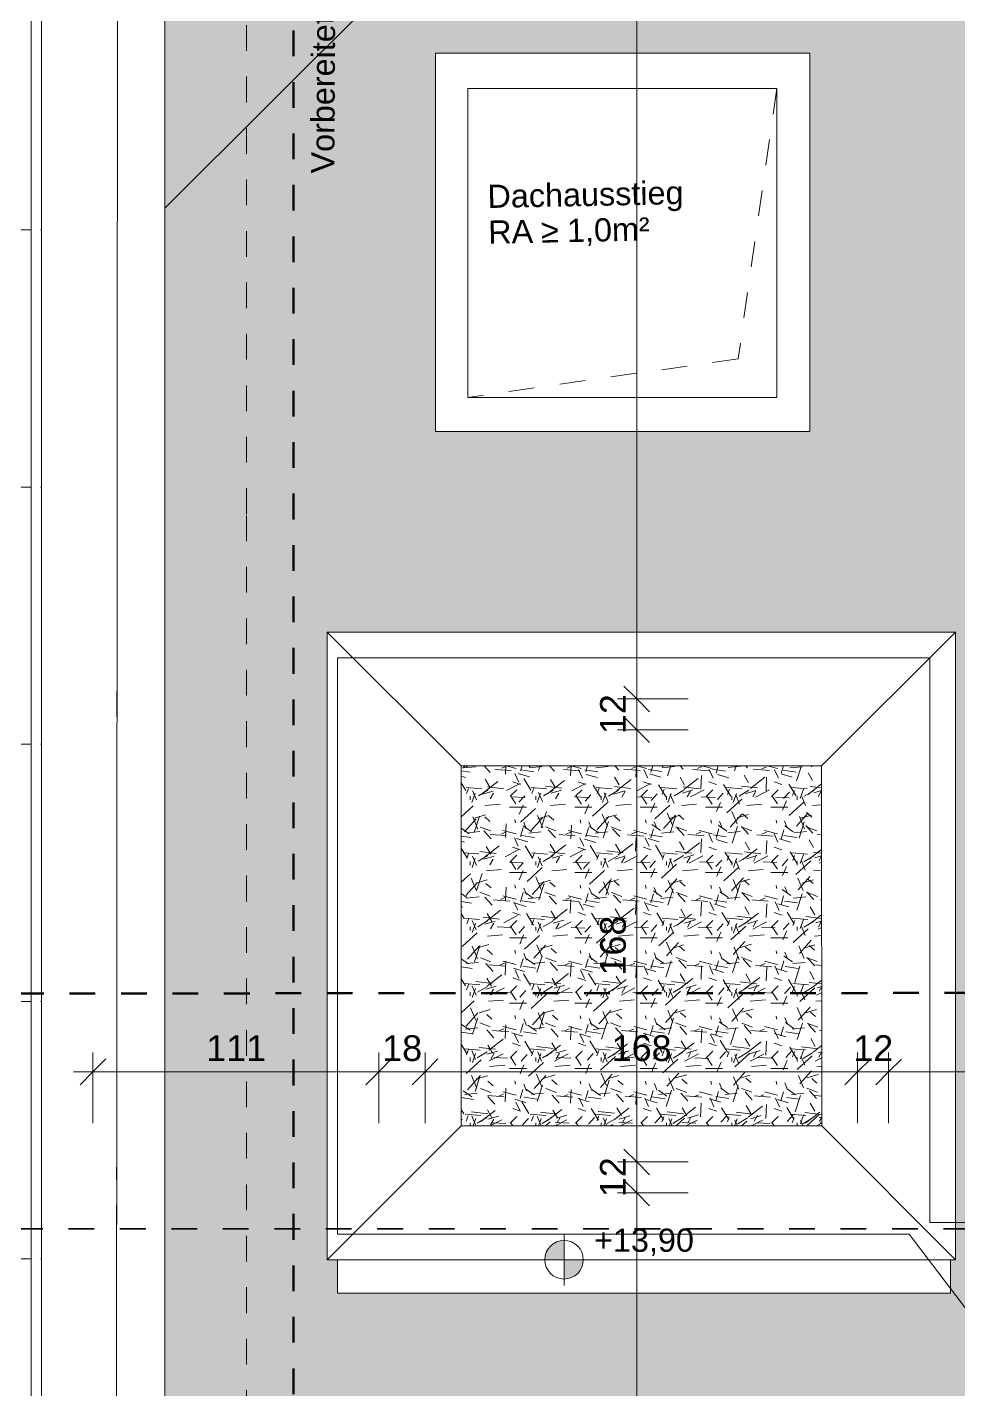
# Model space of a CAD drawing. Header units: metres. Extents: x -67.4 to -27.2, y 43.9 to 89.6.
# Drawn here: x -52 to -48.38, y 54.49 to 59.79 of the extents above; entities that cross this region are included whole.
import ezdxf

# ---------------------------------------------------------------- set-up
doc = ezdxf.new("R2010")
doc.units = ezdxf.units.M
for name, pattern in [('Achse', [0.009000000000000001, 0.005, -0.002, 0, -0.002]), ('Strich Punkt Mittel', [0.015875, 0.00635, -0.0047625, 0, -0.0047625]), ('Verdeckt', [0.003, 0.002, -0.001])]:
    doc.linetypes.add(name, pattern=pattern)
for name, color, linetype, lineweight in [('A-ROOF-PATT', 132, 'Continuous', 13), ('A_2D', 7, 'Continuous', 13), ('A_Bemassung-50_', 4, 'Continuous', 9), ('A_Bemassung_', 4, 'Continuous', 9), ('A_Dach', 7, 'Continuous', 13), ('A_Decken', 8, 'Continuous', 13), ('A_Durchbruch_', 7, 'Continuous', 5), ('A_Durchbruch_Projektion', 8, 'Verdeckt', 5), ('A_Raeume', 7, 'Continuous', 13), ('A_Raeume_', 7, 'Continuous', 5), ('A_Raster_', 1, 'Continuous', 9), ('A_Waende', 7, 'Continuous', 13), ('G-ANNO-DIMS_', 111, 'Continuous', 9), ('G-ANNO-SYMB_', 111, 'Continuous', 9), ('Text', 250, 'Continuous', 9)]:
    doc.layers.add(name, color=color, linetype=linetype, lineweight=lineweight)
doc.styles.add('Arial_1', font='arial.ttf', dxfattribs={"height": 0.09})
doc.styles.add('Arial_2', font='arial.ttf', dxfattribs={"height": 0.1})
doc.dimstyles.new('WGA-Bemaßung_1', dxfattribs={"dimscale": 0.3048, "dimtxt": 0.102025939995697, "dimasz": 0.3280839895013123, "dimexe": 0.2460629921259842, "dimexo": 0.0625, "dimgap": 0.0410104986876641, "dimtad": 1, "dimdec": 1, "dimlfac": 100, "dimrnd": 0.5, "dimdsep": 46, "dimtxsty": 'Arial_2', "dimblk1": 'OBLIQUE', "dimblk2": 'OBLIQUE', "dimsah": 1, "dimcen": 0.09, "dimdle": 0.2460629921259842, "dimazin": 2, "dimtfac": 1, "dimtdec": 4, "dimtix": 1, "dimtmove": 0, "dimatfit": 3, "dimfxl": 0.6561679790026247, "dimfxlon": 1, "dimtvp": 1, "dimtolj": 1, "dimtzin": 0, "dimarcsym": 2})

# ---------------------------------------------------------------- blocks, each defined once
blk = doc.blocks.new('Basiswand _ Attika_BLE_0340_0100 - ___-7441165-263_PP_DDS_BT2')
at = {"layer": 'A_Waende'}
for p, q in [((-29.5894499461117, 64.11304729895618), (-23.22635711512095, 79.36807444451267)), ((-28.89433487066219, 64.42876909919464), (-22.74643345296174, 79.16789133208881))]:
    blk.add_line(p, q, dxfattribs=at)
blk = doc.blocks.new('Basiswand _ Attika_BLE_0340_0100 - ___-7443654-263_PP_DDS_BT2')
at = {"layer": 'A_Waende'}
for p, q in [((-25.74919187663136, 70.330153230747), (-25.06908510204824, 70.60989378048221)), ((-23.77608493967533, 70.07056468029992), (-25.06908510204824, 70.60989378048221)), ((-23.49624683089869, 69.39041721242727), (-25.74919187663136, 70.330153230747)), ((-23.77608493967533, 70.07056468029992), (-23.49624683089869, 69.39041721242727))]:
    blk.add_line(p, q, dxfattribs=at)
blk = doc.blocks.new('Basiswand _ Attika_BLE_0340_0100 - ___-7443747-263_PP_DDS_BT2')
at = {"layer": 'A_Waende'}
for p, q in [((-22.55740556687426, 71.6425054233407), (-23.49624683089869, 69.39041721242727)), ((-23.23741480224374, 71.36272418858638), (-22.55740556687426, 71.6425054233407)), ((-23.23741480224374, 71.36272418858638), (-23.77608493967534, 70.07056468029992)), ((-23.49624683089869, 69.39041721242727), (-23.77608493967534, 70.07056468029992))]:
    blk.add_line(p, q, dxfattribs=at)
blk = doc.blocks.new('Basiswand _ Attika_BLE_0340_0100 - ___-7443803-263_PP_DDS_BT2')
at = {"layer": 'A_Waende'}
for p, q in [((-24.53015234296086, 71.90194374547129), (-24.80989289269605, 72.58205052005438)), ((-24.80989289269605, 72.58205052005438), (-22.55740556687426, 71.6425054233407)), ((-24.53015234296086, 71.90194374547129), (-23.23741480224373, 71.36272418858638)), ((-22.55740556687426, 71.6425054233407), (-23.23741480224373, 71.36272418858638))]:
    blk.add_line(p, q, dxfattribs=at)
blk = doc.blocks.new('Basiswand _ Attika_BLE_0340_0100 - ___-7443969-263_PP_DDS_BT2')
at = {"layer": 'A_Waende'}
for p, q in [((-25.74919187663136, 70.330153230747), (-24.80989289269606, 72.5820505200544)), ((-24.80989289269606, 72.5820505200544), (-24.53015234296085, 71.90194374547127)), ((-25.06908510204824, 70.60989378048221), (-24.53015234296085, 71.90194374547127)), ((-25.06908510204824, 70.60989378048221), (-25.74919187663136, 70.330153230747))]:
    blk.add_line(p, q, dxfattribs=at)
blk = doc.blocks.new('Symbol_Schatten_Verdeckt_unten_LiKu - Bodendurchbruch_Schatten_Verdeckt_unten-7597091-263_PP_DDS_BT2')
at = {"layer": 'A_Durchbruch_Projektion'}
for p, q in [((-0.4500000000000003, 0.4500000000000015), (0.5999999999999996, 0.6000000000000015)), ((-0.6000000000000008, -0.5999999999999992), (-0.4500000000000002, 0.4500000000000015))]:
    blk.add_line(p, q, dxfattribs=at)
blk = doc.blocks.new('Symbol_Schatten_LiKu - Bodendurchbruch_Schatten-7597092-263_PP_DDS_BT2')
at = {"layer": 'A_2D'}
for p, q in [((-0.5999999999999996, -0.6000000000000001), (-0.5999999999999996, 0.6)), ((-0.5999999999999996, 0.6), (0.6000000000000008, 0.5999999999999999)), ((0.6000000000000008, 0.5999999999999999), (0.6000000000000008, -0.6000000000000002)), ((0.6000000000000008, -0.6000000000000002), (-0.5999999999999995, -0.6000000000000001))]:
    blk.add_line(p, q, dxfattribs=at)
at = {"layer": 'A_Durchbruch_'}
for p, q in [((0.6000000000000002, 0.6000000000000002), (-0.6000000000000002, 0.6000000000000002)), ((-0.6000000000000002, 0.6000000000000002), (-0.6000000000000002, -0.6000000000000002)), ((0.6000000000000002, -0.6000000000000002), (0.6000000000000002, 0.6000000000000002)), ((-0.6000000000000002, -0.6000000000000002), (0.6000000000000002, -0.6000000000000002))]:
    blk.add_line(p, q, dxfattribs=at)
blk = doc.blocks.new('Symbol_Schatten_LiKu - Bodendurchbruch_Schatten-V39-263_PP_DDS_BT2')
at = {"layer": 'A_2D'}
for p, q in [((0.6000000000000008, 0.5999999999999999), (0.6000000000000008, -0.6000000000000002)), ((0.6000000000000008, -0.6000000000000002), (-0.5999999999999995, -0.6000000000000001))]:
    blk.add_line(p, q, dxfattribs=at)
at = {"layer": 'A_Durchbruch_'}
for p, q in [((0.6000000000000002, -0.6000000000000002), (0.6000000000000002, 0.6000000000000002)), ((-0.6000000000000002, -0.6000000000000002), (0.6000000000000002, -0.6000000000000002))]:
    blk.add_line(p, q, dxfattribs=at)
blk = doc.blocks.new('Höhenkoten - 018-55641-263_PP_DDS_BT2')
at = {"layer": 'G-ANNO-DIMS_'}
h = blk.add_hatch(color=256, dxfattribs=at)
edge = h.paths.add_edge_path()
edge.add_line((0, -1e-16), (0, 0.0014999999999999))
edge.add_arc((0, -1e-16), 0.0015, 0, 89.99999999999977, ccw=False)
edge.add_line((0.0015, -1e-16), (0, -1e-16))
h = blk.add_hatch(color=256, dxfattribs=at)
edge = h.paths.add_edge_path()
edge.add_line((-1e-16, 0), (-1e-16, -0.0015))
edge.add_arc((-1e-16, 0), 0.0015, 180.0000000000006, 269.99999999999983, ccw=False)
edge.add_line((-0.0015000000000001, 0), (-1e-16, 0))
for p, q in [((0, 0), (0, 0.002)), ((-0.002, 0), (0.0102417161249216, 0)), ((0, 0), (0, -0.0020000000000001))]:
    blk.add_line(p, q, dxfattribs=at)
blk.add_circle((0, -1e-16), 0.0015, dxfattribs=at)
blk = doc.blocks.new('DIMBLOCK41-263_PP_DDS_BT2')
at = {"layer": 'A_Bemassung-50_', "transparency": 16777216}
for p, q in [((-49.63494862082127, 80.5547698748027), (-49.63565204558038, 57.17865116973012)), ((-49.63495087769108, 80.47976987483659), (-49.70995087765713, 80.47977213170645)), ((-49.63495087769108, 80.47976987483659), (-49.43495087778162, 80.47976385651711)), ((-49.63565204558038, 57.17865116973012), (-49.71065204554641, 57.17865342659992)), ((-49.63565204558038, 57.17865116973012), (-49.43565204567092, 57.17864515141056))]:
    blk.add_line(p, q, dxfattribs=at)
at = {"layer": 'A_Bemassung-50_', "lineweight": 35, "transparency": 16777216}
for p, q in [((-49.6349508776911, 80.47976987483663), (-49.68494937308856, 80.52977137939388)), ((-49.6349508776911, 80.47976987483663), (-49.58495238229362, 80.42976837027939)), ((-49.63565204558038, 57.17865116973012), (-49.68565054097784, 57.22865267428734)), ((-49.63565204558038, 57.17865116973012), (-49.58565355018289, 57.12864966517286))]:
    blk.add_line(p, q, dxfattribs=at)
at = {"layer": 'A_Bemassung-50_', "color": 0, "transparency": 16777216, "insert": (-49.77762442870575, 68.67538717351177), "char_height": 0.1, "width": 0.3691769397998144, "attachment_point": 1, "rotation": 90, "line_spacing_factor": 0.9417779076525878, "style": 'Arial_2'}
blk.add_mtext('2330', dxfattribs=at)
blk = doc.blocks.new('_Oblique')
at = {"color": 0, "linetype": 'ByBlock', "lineweight": -2}
blk.add_line((-0.5, -0.5), (0.5, 0.5), dxfattribs=at)
blk = doc.blocks.new('DIMBLOCK42-263_PP_DDS_BT2')
at = {"layer": 'A_Bemassung-50_', "lineweight": 35, "transparency": 16777216}
for p, q in [((-49.63565204558038, 57.17865116973012), (-49.68565054097784, 57.22865267428734)), ((-49.63565204558038, 57.17865116973012), (-49.58565355018289, 57.12864966517286)), ((-49.63565565657209, 57.05865116978431), (-49.68565415196957, 57.10865267434157)), ((-49.63565565657209, 57.05865116978431), (-49.58565716117461, 57.00864966522707))]:
    blk.add_line(p, q, dxfattribs=at)
at = {"layer": 'A_Bemassung-50_', "transparency": 16777216}
for p, q in [((-49.63565204558038, 57.17865116973012), (-49.71065204554641, 57.17865342659992)), ((-49.63565204558038, 57.17865116973012), (-49.63565565657209, 57.05865116978431)), ((-49.63565204558038, 57.17865116973012), (-49.43565204567092, 57.17864515141056)), ((-49.63565565657209, 57.05865116978431), (-49.71065565653812, 57.05865342665414)), ((-49.63565565657209, 57.05865116978431), (-49.43565565666265, 57.05864515146478))]:
    blk.add_line(p, q, dxfattribs=at)
at = {"layer": 'A_Bemassung-50_', "color": 0, "transparency": 16777216, "insert": (-49.77797681814622, 57.04173968344387), "char_height": 0.1, "width": 0.1845884698999072, "attachment_point": 1, "rotation": 90, "line_spacing_factor": 0.9417779076525878, "style": 'Arial_2'}
blk.add_mtext('12', dxfattribs=at)
blk = doc.blocks.new('DIMBLOCK43-263_PP_DDS_BT2')
at = {"layer": 'A_Bemassung-50_', "lineweight": 35, "transparency": 16777216}
for p, q in [((-49.63565565657209, 57.05865116978431), (-49.68565415196957, 57.10865267434157)), ((-49.63565565657209, 57.05865116978431), (-49.58565716117461, 57.00864966522707)), ((-49.63570620875413, 55.37870773209976), (-49.68570470415161, 55.42870923665701)), ((-49.63570620875413, 55.37870773209976), (-49.58570771335665, 55.32870622754252))]:
    blk.add_line(p, q, dxfattribs=at)
at = {"layer": 'A_Bemassung-50_', "transparency": 16777216}
for p, q in [((-49.63565565657209, 57.05865116978431), (-49.71065565653812, 57.05865342665414)), ((-49.63565565657209, 57.05865116978431), (-49.63570620875413, 55.37870773209976)), ((-49.63565565657209, 57.05865116978431), (-49.43565565666265, 57.05864515146478)), ((-49.63570620875411, 55.37870773209977), (-49.71070620872017, 55.37870998896959)), ((-49.63570620875411, 55.37870773209977), (-49.43570620884467, 55.37870171378022))]:
    blk.add_line(p, q, dxfattribs=at)
at = {"layer": 'A_Bemassung-50_', "color": 0, "transparency": 16777216, "insert": (-49.7780038997331, 56.10331203339955), "char_height": 0.1, "width": 0.2768827048498608, "attachment_point": 1, "rotation": 90, "line_spacing_factor": 0.9417779076525878, "style": 'Arial_2'}
blk.add_mtext('168', dxfattribs=at)
blk = doc.blocks.new('DIMBLOCK44-263_PP_DDS_BT2')
at = {"layer": 'A_Bemassung-50_', "lineweight": 35, "transparency": 16777216}
for p, q in [((-49.63570620875413, 55.37870773209976), (-49.68570470415161, 55.42870923665701)), ((-49.63570620875413, 55.37870773209976), (-49.58570771335665, 55.32870622754252)), ((-49.63570981974584, 55.25870773215485), (-49.68570831514332, 55.30870923671209)), ((-49.63570981974584, 55.25870773215485), (-49.58571132434837, 55.20870622759759))]:
    blk.add_line(p, q, dxfattribs=at)
at = {"layer": 'A_Bemassung-50_', "transparency": 16777216}
for p, q in [((-49.63570620875411, 55.37870773209977), (-49.71070620872017, 55.37870998896959)), ((-49.63570620875413, 55.37870773209976), (-49.63570981974584, 55.25870773215485)), ((-49.63570620875411, 55.37870773209977), (-49.43570620884467, 55.37870171378022)), ((-49.63570981974584, 55.25870773215485), (-49.71070981971188, 55.25870998902467)), ((-49.63570981974584, 55.25870773215485), (-49.43570981983639, 55.2587017138353))]:
    blk.add_line(p, q, dxfattribs=at)
at = {"layer": 'A_Bemassung-50_', "color": 0, "transparency": 16777216, "insert": (-49.77803098131998, 55.24179624581398), "char_height": 0.1, "width": 0.1845884698999072, "attachment_point": 1, "rotation": 90, "line_spacing_factor": 0.9417779076525878, "style": 'Arial_2'}
blk.add_mtext('12', dxfattribs=at)
blk = doc.blocks.new('DIMBLOCK45-263_PP_DDS_BT2')
at = {"layer": 'A_Bemassung-50_', "lineweight": 35, "transparency": 16777216}
for p, q in [((-49.63570981974584, 55.25870773215485), (-49.68570831514332, 55.30870923671209)), ((-49.63570981974584, 55.25870773215485), (-49.58571132434837, 55.20870622759759)), ((-49.63592220374936, 48.20079057364887), (-49.68592069914683, 48.25079207820611)), ((-49.63592220374936, 48.20079057364887), (-49.58592370835187, 48.15078906909161))]:
    blk.add_line(p, q, dxfattribs=at)
at = {"layer": 'A_Bemassung-50_', "transparency": 16777216}
for p, q in [((-49.63570981974584, 55.25870773215485), (-49.71070981971188, 55.25870998902467)), ((-49.63570981974584, 55.25870773215485), (-49.63592446061916, 48.12579057368282)), ((-49.63570981974584, 55.25870773215485), (-49.43570981983639, 55.2587017138353)), ((-49.63592220374933, 48.20079057364885), (-49.83592220365878, 48.20079659196839)), ((-49.63592220374933, 48.20079057364885), (-49.56092220378329, 48.20078831677903))]:
    blk.add_line(p, q, dxfattribs=at)
at = {"layer": 'A_Bemassung-50_', "color": 0, "transparency": 16777216, "insert": (-49.77813897881759, 51.61438173535937), "char_height": 0.1, "width": 0.2768827048498608, "attachment_point": 1, "rotation": 90, "line_spacing_factor": 0.9417779076525878, "style": 'Arial_2'}
blk.add_mtext('706', dxfattribs=at)
blk = doc.blocks.new('DIMBLOCK46-263_PP_DDS_BT2')
at = {"layer": 'A_Bemassung-50_', "transparency": 16777216}
for p, q in [((-37.68875869570172, 55.72867987359646), (-37.68875267738217, 55.9286798735059)), ((-48.65702461123878, 55.72900992624164), (-48.65702235436896, 55.80400992620769)), ((-48.65702461123878, 55.72900992624164), (-48.6570306295583, 55.52900992633221)), ((-37.61375869573568, 55.72867761672664), (-48.65702461123881, 55.72900992624165)), ((-37.68875869570172, 55.72867987359646), (-37.68876095257154, 55.65367987363043))]:
    blk.add_line(p, q, dxfattribs=at)
at = {"layer": 'A_Bemassung-50_', "lineweight": 35, "transparency": 16777216}
for p, q in [((-48.65702461123881, 55.72900992624165), (-48.60702310668156, 55.77900842163913)), ((-37.68875869570172, 55.72867987359648), (-37.63875719114447, 55.77867836899396)), ((-48.65702461123881, 55.72900992624165), (-48.70702611579606, 55.67901143084419)), ((-37.68875869570172, 55.72867987359648), (-37.73876020025897, 55.678681378199))]:
    blk.add_line(p, q, dxfattribs=at)
at = {"layer": 'A_Bemassung-50_', "color": 0, "transparency": 16777216, "insert": (-43.32671109559171, 55.87117249573193), "char_height": 0.1, "width": 0.3691769397998144, "attachment_point": 1, "rotation": 359.9982758784546, "line_spacing_factor": 0.9417779076525878, "style": 'Arial_2'}
blk.add_mtext('1097', dxfattribs=at)
blk = doc.blocks.new('DIMBLOCK47-263_PP_DDS_BT2')
at = {"layer": 'A_Bemassung-50_', "transparency": 16777216}
for p, q in [((-48.77760689633105, 55.72901355475526), (-48.77760463946123, 55.8040135547213)), ((-48.65702461123878, 55.72900992624164), (-48.65702235436896, 55.80400992620769)), ((-48.77760689633105, 55.72901355475526), (-48.77761291465058, 55.52901355484582)), ((-48.65702461123881, 55.72900992624165), (-48.77760689633107, 55.72901355475528)), ((-48.65702461123878, 55.72900992624164), (-48.6570306295583, 55.52900992633221))]:
    blk.add_line(p, q, dxfattribs=at)
at = {"layer": 'A_Bemassung-50_', "lineweight": 35, "transparency": 16777216}
for p, q in [((-48.77760689633107, 55.72901355475528), (-48.72760539177383, 55.77901205015274)), ((-48.65702461123881, 55.72900992624165), (-48.60702310668156, 55.77900842163913)), ((-48.77760689633107, 55.72901355475528), (-48.82760840088831, 55.67901505935779)), ((-48.65702461123881, 55.72900992624165), (-48.70702611579606, 55.67901143084419))]:
    blk.add_line(p, q, dxfattribs=at)
at = {"layer": 'A_Bemassung-50_', "color": 0, "transparency": 16777216, "insert": (-48.79422333348294, 55.87133702191049), "char_height": 0.1, "width": 0.1845884698999072, "attachment_point": 1, "rotation": 359.9982758784546, "line_spacing_factor": 0.9417779076525878, "style": 'Arial_2'}
blk.add_mtext('12', dxfattribs=at)
blk = doc.blocks.new('DIMBLOCK48-263_PP_DDS_BT2')
at = {"layer": 'A_Bemassung-50_', "transparency": 16777216}
for p, q in [((-50.45785272714638, 55.7290641160368), (-50.45785047027655, 55.80406411600282)), ((-48.77760689633105, 55.72901355475526), (-48.77760463946123, 55.8040135547213)), ((-50.45785272714638, 55.7290641160368), (-50.45785874546591, 55.52906411612735)), ((-48.77760689633107, 55.72901355475528), (-50.45785272714638, 55.72906411603683)), ((-48.77760689633105, 55.72901355475526), (-48.77761291465058, 55.52901355484582))]:
    blk.add_line(p, q, dxfattribs=at)
at = {"layer": 'A_Bemassung-50_', "lineweight": 35, "transparency": 16777216}
for p, q in [((-50.45785272714638, 55.72906411603683), (-50.40785122258914, 55.7790626114343)), ((-48.77760689633107, 55.72901355475528), (-48.72760539177383, 55.77901205015274)), ((-50.45785272714638, 55.72906411603683), (-50.50785423170363, 55.67906562063935)), ((-48.77760689633107, 55.72901355475528), (-48.82760840088831, 55.67901505935779))]:
    blk.add_line(p, q, dxfattribs=at)
at = {"layer": 'A_Bemassung-50_', "color": 0, "transparency": 16777216, "insert": (-49.73309332264847, 55.87136527400849), "char_height": 0.1, "width": 0.2768827048498608, "attachment_point": 1, "rotation": 359.9982758784546, "line_spacing_factor": 0.9417779076525878, "style": 'Arial_2'}
blk.add_mtext('168', dxfattribs=at)
blk = doc.blocks.new('DIMBLOCK49-263_PP_DDS_BT2')
at = {"layer": 'A_Bemassung-50_', "transparency": 16777216}
for p, q in [((-50.63785272706489, 55.72906953252438), (-50.63785047019506, 55.80406953249044)), ((-50.45785272714638, 55.7290641160368), (-50.45785047027655, 55.80406411600282)), ((-50.63785272706489, 55.72906953252438), (-50.63785874538442, 55.52906953261494)), ((-50.45785272714638, 55.72906411603683), (-50.6378527270649, 55.7290695325244)), ((-50.45785272714638, 55.7290641160368), (-50.45785874546591, 55.52906411612735))]:
    blk.add_line(p, q, dxfattribs=at)
at = {"layer": 'A_Bemassung-50_', "lineweight": 35, "transparency": 16777216}
for p, q in [((-50.6378527270649, 55.7290695325244), (-50.58785122250766, 55.77906802792187)), ((-50.45785272714638, 55.72906411603683), (-50.40785122258914, 55.7790626114343)), ((-50.6378527270649, 55.7290695325244), (-50.68785423162216, 55.67907103712693)), ((-50.45785272714638, 55.72906411603683), (-50.50785423170363, 55.67906562063935))]:
    blk.add_line(p, q, dxfattribs=at)
at = {"layer": 'A_Bemassung-50_', "color": 0, "transparency": 16777216, "insert": (-50.62476030680364, 55.87139210569262), "char_height": 0.1, "width": 0.1845884698999072, "attachment_point": 1, "rotation": 359.9982758784546, "line_spacing_factor": 0.9417779076525878, "style": 'Arial_2'}
blk.add_mtext('18', dxfattribs=at)
blk = doc.blocks.new('DIMBLOCK50-263_PP_DDS_BT2')
at = {"layer": 'A_Bemassung-50_', "transparency": 16777216}
for p, q in [((-51.74875868934609, 55.72910296145966), (-51.74875643247627, 55.8041029614257)), ((-50.63785272706489, 55.72906953252438), (-50.63785047019506, 55.80406953249044)), ((-50.6378527270649, 55.7290695325244), (-51.82375868931216, 55.72910521832951)), ((-51.74875868934609, 55.72910296145966), (-51.74876470766563, 55.52910296155022)), ((-50.63785272706489, 55.72906953252438), (-50.63785874538442, 55.52906953261494))]:
    blk.add_line(p, q, dxfattribs=at)
at = {"layer": 'A_Bemassung-50_', "lineweight": 35, "transparency": 16777216}
for p, q in [((-51.74875868934613, 55.72910296145967), (-51.69875718478888, 55.77910145685716)), ((-50.6378527270649, 55.7290695325244), (-50.58785122250766, 55.77906802792187)), ((-51.74875868934613, 55.72910296145967), (-51.79876019390337, 55.67910446606219)), ((-50.6378527270649, 55.7290695325244), (-50.68785423162216, 55.67907103712693))]:
    blk.add_line(p, q, dxfattribs=at)
at = {"layer": 'A_Bemassung-50_', "color": 0, "transparency": 16777216, "insert": (-51.30866921911523, 55.87141268560449), "char_height": 0.1, "width": 0.2768827048498608, "attachment_point": 1, "rotation": 359.9982758784546, "line_spacing_factor": 0.9417779076525878, "style": 'Arial_2'}
blk.add_mtext('111', dxfattribs=at)

msp = doc.modelspace()

# ---------------------------------------------------------------- hatches: boundary and pattern name
at = {"layer": 'A-ROOF-PATT', "lineweight": 5}
h = msp.add_hatch(dxfattribs=at)
h.set_pattern_fill('FP_6', color=256, style=0, pattern_type=2)
h.set_pattern_definition([(228.007, (0.18288, 0.28847), (-2.031891618583852, -2.285418321605192), [0.03417, -3.383]), (184.969, (0.16002, 0.26308), (3.048456169099105, 0.2540019391296165), [0.05864, -5.804999999999998]), (132.516, (0.1016, 0.258), (2.540307369650589, -2.793789152333959), [0.04134, -4.092999999999999]), (267.273, (0.00254, 0.19451), (0.2539961850263132, 5.078666839278993), [0.05339, -5.286]), (292.838, (0, 0.14118), (-1.269852724855405, 3.047002927398872), [0.05235, -5.182999999999999]), (357.274, (0.02032, 0.09293), (-5.079670139971071, 0.2539551052573654), [0.0534, -5.287]), (37.689, (0.07366, 0.09039), (-3.302308140727054, -2.539763827718598), [0.07061, -6.991]), (72.252, (0.12954, 0.13356), (1.77800517500444, 5.586909727215702), [0.06666, -6.599]), (121.435, (0.14986, 0.19705), (-2.032248368681597, 3.301702671288101), [0.05357, -5.303999999999999]), (175.237, (0.12192, 0.24276), (2.793562266782914, -0.2539284342225268), [0.06117, -2.996999999999999]), (222.392, (0.06096, 0.24784), (-3.047668841960243, -2.793158973679211), [0.0791, -7.831]), (138.82, (0.254, 0.19197), (-1.777671266878969, 1.523396402455026), [0.027, -2.672999999999999]), (171.471, (0.23368, 0.20975), (3.302188852471822, -0.5079247347893462), [0.05137, -5.084999999999999]), (224.994, (0.18288, 0.21736), (1.6906548341e-06, -0.2539503309648201), [0.03592, -0.32326]), (203.194, (0.1651, 0.24784), (1.26964914802846, 0.5077324722829966), [0.01934, -1.915]), (291.805, (0.14732, 0.24022), (-0.2539916888170199, 0.761853061299801), [0.02735, -1.34]), (30.959, (0.15748, 0.21483), (0.7620018059026425, 0.5079001168547923), [0.04443, -1.436999999999999]), (161.569, (0.19558, 0.23768), (0.5079994619623726, -0.2539464818538347), [0.03213, -0.77107]), (16.386, (0, 0.24022), (2.540240949507307, 0.761895837596064), [0.04501, -4.456]), (70.343, (0.04318, 0.25292), (-1.015840963415816, -2.79305266780747), [0.03775, -3.737999999999999]), (293.203, (0.19558, 0.28847), (-0.5079319020400823, 1.269569377934874), [0.03868, -1.894999999999999]), (343.614, (0.21082, 0.25292), (-2.540240949507307, 0.761895837596064), [0.04501, -4.456]), (339.448, (0, 0.08277), (-1.269562446737265, 0.507723814917608), [0.0434, -2.126999999999999]), (294.779, (0.04064, 0.06753), (-1.270170544899063, 2.793875891028593), [0.03636, -3.6]), (66.797, (0.19812, 0.03452), (0.5079319020400823, 1.269569377934874), [0.03868, -1.894999999999999]), (17.351, (0.21336, 0.07007), (-3.302300824363845, -1.015905403030157), [0.04258, -4.214999999999999]), (69.43999999999998, (0.07366, 0.03452), (-0.5079104373752996, -1.26948803086332), [0.0217, -2.147999999999999]), (101.312, (0.18288, 0.03452), (-0.2540168602146338, 1.015909676510023), [0.01295, -1.281999999999999]), (165.966, (0.18034, 0.04722), (0.762001095031716, -0.2539534698925488), [0.05236, -0.9948899999999998]), (186.008, (0.12954, 0.05992), (2.540368142009569, 0.2539986755139663), [0.04853, -4.803999999999999]), (303.695, (0.15748, 0.19197), (-0.2539965683899063, 0.5078949175234495), [0.03663, -0.8790600000000001]), (353.159, (0.1778, 0.1615), (4.318246391291351, -0.507891634307177), [0.06396, -6.332]), (60.941, (0.2413, 0.15388), (-1.015812905964949, -1.777341202182361), [0.02615, -2.588999999999999]), (90, (0.254, 0.17673), (-0.254, 0.25395), [0.01524, -0.23871]), (120.261, (0.12446, 0.06753), (1.015775650974778, -1.777285285283925), [0.03528, -3.493]), (48.00699999999999, (0.10668, 0.09801), (2.031891618583852, 2.285418321605191), [0.06834, -3.348999999999999]), (0, (0.1524, 0.1488), (0.254, 0.25395), [0.06604, -0.18796]), (325.31, (0.21844, 0.1488), (-2.539814173700787, 1.777526901812905), [0.04016, -3.976]), (254.052, (0.25146, 0.12594), (-0.25385687625053, -1.015327532612172), [0.03698, -1.811999999999999]), (207.641, (0.2413, 0.09039), (-4.825690368891851, -2.539298361296763), [0.06021, -5.961]), (175.427, (0.18796, 0.06246), (-3.30226410555366, 0.2539653402964253), [0.0637, -6.307])])
h.paths.add_polyline_path([(-51.46865768355454, 59.0857098298488), (-46.00052988999308, 64.55350854392864), (-44.59358567655267, 63.14627494648938), (-44.59357128896154, 63.28619021447077), (-44.4435712897546, 63.28617478985921), (-44.57482321713712, 63.26743828649347), (-44.59232521477704, 63.14501422545863), (-44.58354764993052, 63.13623485521944), (-44.27326576724653, 63.1362934675243), (-42.57329604331763, 64.83591360909706), (-42.57325315685431, 66.20699590607921), (-41.47269993547503, 66.20696278862641), (-41.47269993547502, 65.93628338997917), (-40.58255596442409, 66.8262443115191), (-40.58251988695416, 67.97105103297436), (-39.48196666557485, 67.97101791552157), (-39.48191358053672, 67.92666035892977), (-37.82834131573061, 69.57989258256913), (-37.82875206334368, 72.72479458170426), (-39.48187335890997, 71.07177277326032), (-39.48191358053672, 69.78924797557697), (-40.58246680191601, 69.78928082044001), (-40.58251988695416, 69.97119248364405), (-41.46500439165956, 69.08876108807476), (-41.47261321756259, 69.08876108807475), (-41.47264685043686, 68.02519284868183), (-42.57320007181617, 68.02522596613461), (-42.57320007181617, 69.0887944354533), (-43.76215641951225, 69.08876108807475), (-43.76217075931168, 68.61222275306359), (-45.47217075853748, 68.61227420969406), (-45.47217075853748, 69.0888816701129), (-51.60835667582434, 69.08876108807476), (-51.60827753478709, 67.77887787551437), (-51.59738241096119, 64.31168791077374), (-51.46850043593323, 64.31134204536399), (-51.46863953767597, 59.68873127334064)])
h.paths.add_polyline_path([(-45.45654137629461, 64.52326344842535), (-45.45650853143158, 65.62381829821233), (-43.74650853220579, 65.62381829821233), (-43.74654137706882, 64.52321199179488), (-45.44654108563665, 64.52326314750063)])
h.paths.add_polyline_path([(-45.47223066128291, 66.62159402483204), (-45.47219781641991, 67.72214887461902), (-43.76219781719411, 67.72214887461901), (-43.76223066205713, 66.62154256820159), (-45.46382492260419, 66.62159377188993)])
h.paths.add_polyline_path([(-41.47269993547503, 66.26107781904122), (-42.5732531568543, 66.26111066390425), (-42.57320170020415, 67.97111093571979), (-41.47264685043687, 67.971077818267), (-41.47269830706734, 66.26107781904122)])
h.paths.add_polyline_path([(-39.4819650371672, 68.02513294593636), (-40.58251988695416, 68.0251657907994), (-40.58246680191602, 69.73516606261494), (-39.48191358053672, 69.73513294516215), (-39.48196473527163, 68.03516550013238)])
h.paths.add_polyline_path([(-40.56374857616704, 69.73516549930464), (-40.56369772136849, 69.73516579002519), (-39.49157313971119, 69.73516579002519)])
h = msp.add_hatch(dxfattribs=at)
h.set_pattern_fill('FP_11', color=256, style=0, pattern_type=2)
h.set_pattern_definition([(228.018, (0.17316, 0.254), (-2.031452812320627, -2.28580837467068), [0.03417, -3.383]), (184.9709999999999, (0.15031, 0.2286), (3.047451062217622, 0.254021698657195), [0.05863, -5.803999999999999]), (132.5049999999999, (0.0919, 0.22352), (2.5397709538252, -2.794276804846977), [0.04134, -4.092999999999999]), (267.274, (-0.00714, 0.16002), (0.2539551052573655, 5.079670139971071), [0.0534, -5.287]), (292.83, (-0.00968, 0.10668), (-1.26981526883109, 3.048101862707909), [0.05236, -5.183999999999999]), (357.273, (0.01064, 0.05842), (-5.078666839278993, 0.2539961850263132), [0.05339, -5.285999999999999]), (37.7, (0.06397, 0.05588), (-3.301035371956894, -2.539778339282663), [0.07061, -6.989999999999999]), (72.259, (0.11983, 0.09906), (1.777636831078442, 5.588076306359228), [0.06667, -6.599999999999999]), (121.425, (0.14015, 0.16256), (-2.031672081906251, 3.302057315251011), [0.05358, -5.303999999999999]), (175.235, (0.11222, 0.20828), (2.793553401306497, -0.2540259477866344), [0.06116, -2.996999999999999]), (222.403, (0.05127, 0.21336), (-3.047132537770125, -2.793744032613329), [0.0791, -7.831]), (138.808, (0.24427, 0.15748), (-1.777352168496178, 1.523768683639984), [0.027, -2.673]), (171.468, (0.22395, 0.17526), (3.301173319911575, -0.5079492745382993), [0.05136, -5.083999999999999]), (225.006, (0.17316, 0.18288), (5.3855963024e-06, -0.2539998276987513), [0.03592, -0.32326]), (203.203, (0.15539, 0.21336), (1.269569377934874, 0.507931902040082), [0.01934, -1.915]), (291.797, (0.13761, 0.20574), (-0.253942868138084, 0.7620055102962207), [0.02736, -1.34]), (30.96900000000001, (0.14777, 0.18034), (0.7618479820531285, 0.5080056577850054), [0.04443, -1.435999999999999]), (161.562, (0.18586, 0.2032), (0.5078988633207393, -0.2539958909854667), [0.03212, -0.7709500000000001]), (16.393, (-0.00968, 0.20574), (2.53918849895104, 0.761923956635283), [0.045, -4.455]), (70.35, (0.03349, 0.21844), (-1.015826575977227, -2.794121882441491), [0.03776, -3.737999999999999]), (293.1939999999999, (0.18586, 0.254), (-0.5077324722829966, 1.26964914802846), [0.03869, -1.895999999999999]), (343.607, (0.2011, 0.21844), (-2.53918849895104, 0.761923956635283), [0.045, -4.454999999999999]), (339.44, (-0.00968, 0.04826), (-1.26948803086332, 0.5079104373752994), [0.0434, -2.125999999999999]), (294.771, (0.03095, 0.03302), (-1.269780433853491, 2.794053213058555), [0.03637, -3.6]), (66.806, (0.1884, 0), (0.5077324722829966, 1.26964914802846), [0.03869, -1.895999999999999]), (17.357, (0.20364, 0.03556), (-3.301239956404759, -1.015952889034082), [0.04257, -4.213999999999998]), (69.448, (0.06397, 0), (-0.5077238149176077, -1.269562446737265), [0.0217, -2.148]), (101.3079999999999, (0.17316, 0), (-0.2539361298477379, 1.015929368587183), [0.01295, -1.281999999999999]), (165.9609999999999, (0.17062, 0.0127), (0.7618503876783234, -0.2539981316749956), [0.05235, -0.99472]), (186.01, (0.11983, 0.0254), (2.539364770598961, 0.2539826488972947), [0.04852, -4.802999999999999]), (303.685, (0.14777, 0.15748), (-0.2539467439983531, 0.5079974875062228), [0.03663, -0.8791200000000001]), (353.1559999999999, (0.16809, 0.127), (4.317226917940618, -0.5079985699871014), [0.06394, -6.329999999999999]), (60.95, (0.23157, 0.11938), (-1.01601928201605, -1.778374940070734), [0.02615, -2.588999999999999]), (90, (0.24427, 0.14224), (-0.25395, 0.254), [0.01524, -0.23876]), (120.251, (0.11476, 0.03302), (1.015969229759193, -1.778326371221691), [0.03528, -3.492999999999999]), (48.018, (0.09698, 0.0635), (2.031452812320627, 2.28580837467068), [0.06834, -3.348999999999999]), (0, (0.14269, 0.1143), (0.25395, 0.254), [0.06603, -0.18792]), (325.299, (0.20872, 0.1143), (-2.539472866228976, 1.778014478368156), [0.04016, -3.975]), (254.058, (0.24173, 0.09144), (-0.2540348295487279, -1.016312904462079), [0.03698, -1.811999999999999]), (207.651, (0.23157, 0.05588), (-4.825247104223682, -2.54014056447295), [0.06021, -5.959999999999999]), (175.425, (0.17824, 0.02794), (-3.301258424702109, 0.2540008469146286), [0.06369, -6.304999999999999])])
h.paths.add_polyline_path([(-51.46898099640484, 48.34141982241558), (-41.76448583931674, 49.04332810930653), (-41.22045445727563, 49.27664768021611), (-43.14179229520658, 51.19809864190131), (-44.22858814960103, 51.19813297373159), (-44.22858814960103, 52.28495848422372), (-45.13241517980104, 53.18883872958707), (-45.9926432764962, 53.18886624363177), (-45.99264327649618, 54.04911747444511), (-46.0105780393259, 54.06705329323058), (-46.01048403764461, 57.19074349209083), (-45.06254242793864, 58.13862805041325), (-45.0625228056275, 58.73659909215587), (-44.46453566805311, 58.73659881956612), (-44.41043673144282, 58.79069450025944), (-45.06252280562751, 58.79071384998091), (-45.0625228056275, 60.47113178628979), (-46.0006245045487, 61.40928994486432), (-46.00052988999308, 64.55350854392864), (-51.46865768355454, 59.0857098298488), (-51.468976038635, 48.5061757761338)])
h.paths.add_polyline_path([(-49.52099355015287, 49.19402241571463), (-49.52096070528983, 50.29457726550157), (-47.81096070606404, 50.29457726550157), (-47.81099355092709, 49.19397095908415), (-49.5109932594949, 49.1940221147899)])
h.paths.add_polyline_path([(-47.7568785205123, 49.19396933067647), (-47.75681820888222, 50.29452418046343), (-46.04684567642347, 50.29452418046343), (-46.04687852128651, 49.19391787404599), (-47.7468782298543, 49.19396902975175)])
h.paths.add_polyline_path([(-49.52093323852281, 51.1982906004384), (-49.52090039365979, 52.29884545022533), (-47.81090039443398, 52.29884545022533), (-47.81096070606405, 51.19823914380792), (-49.5109932594949, 51.19829030132854)])
h.paths.add_polyline_path([(-45.99270317924164, 51.19818443036209), (-45.9926703343786, 52.29873928014902), (-44.28267033515281, 52.29873928014902), (-44.28270318001584, 51.19813297373161), (-45.98270288858365, 51.19818412943736)])
h.paths.add_polyline_path([(-46.04681820965643, 51.19818605876975), (-47.75681820888222, 51.19823751540021), (-47.75678536401918, 52.29879236518717), (-46.04678536479339, 52.29879236518718), (-46.04681791905197, 51.20784338770463)])
h.paths.add_polyline_path([(-46.04675830691097, 53.18886624363177), (-47.75675830613677, 53.18891770026223), (-47.75672546127375, 54.28947255004921), (-46.04672546204795, 54.28947255004921), (-46.04675801630652, 53.19852357256664)])
h.paths.add_polyline_path([(-47.81087333655157, 53.18891932866992), (-49.52087333577736, 53.18897078530039), (-49.52084049091435, 54.28952563508735), (-47.81084049168854, 54.28952563508734), (-47.81085425961602, 53.82288155060952)])
h.paths.add_polyline_path([(-46.85876514611353, 54.59353614837819), (-48.19395319041399, 54.59367344094271), (-48.19395319041397, 55.14367343803481), (-46.85876514611353, 55.14367343803481), (-46.85882170303613, 54.59353614837819)])
h.paths.add_polyline_path([(-48.41691258403627, 54.86861449486684), (-50.79787861744797, 54.8686861419388), (-50.79787861744797, 54.99874270355238), (-50.83787470382038, 54.99874390709854), (-50.83780128202409, 57.43868734443904), (-48.39721853678619, 57.43861390340497), (-48.39679601647272, 54.99867045114077), (-48.416935105576, 54.99867045114078), (-48.41691258403626, 54.8686861419388)])
h.paths.add_polyline_path([(-46.791213789859, 57.22112213761514), (-47.92121378934738, 57.22115614112051), (-47.92121378934739, 57.77115614087147), (-47.34119723923136, 57.77115614087148), (-47.34116940455871, 58.69613868732597), (-46.79116940475269, 58.69613868732597), (-46.7912134785685, 57.23146690251253)])
h.paths.add_polyline_path([(-48.96348040892235, 58.21863094348994), (-50.41800491707167, 58.21867471244885), (-50.41796068072105, 59.68873127334065), (-48.96343617252224, 59.68868750437446), (-48.96347592433915, 58.36766201981351)])
h.paths.add_polyline_path([(-45.04380457987853, 58.73659852884555), (-45.04375372507999, 58.73659881956612), (-44.83619270695233, 58.73659881956612)])
h.paths.add_polyline_path([(-43.96195446069902, 59.2391497793259), (-43.89628074855255, 59.30481953893343), (-43.96195050836423, 59.37049325107977), (-43.96195249435513, 59.30449506161742)])
h = msp.add_hatch(dxfattribs=at)
h.set_pattern_fill('FP_16', color=256, style=0, pattern_type=2)
h.set_pattern_definition([(269.998, (-27.412, 0.00082), (0.7070750929841711, -1.000024682186107), [0.9999999999999998, 0]), (269.998, (-27.058, 0.00081), (0.7070750929841711, -1.000024682186107), [0.9999999999999998, 0]), (359.99828, (-27.765, -0.49916), (0.707140019344513, 0.9999787723454142), [0.3535499999999999, -0.3535499999999999]), (359.99828, (-27.412, -0.9991799999999998), (0.707140019344513, 0.9999787723454142), [0.3535499999999999, -0.3535499999999999])])
h.paths.add_polyline_path([(-54.34900174768789, 47.65185932886899), (-51.98899661013694, 47.82255416011349), (-51.98850043579176, 64.31135769299465), (-51.95222762528575, 64.31135660148783), (-51.9527237207452, 47.82517771149254), (-51.94899652306208, 47.82544729284629), (-51.94899652305984, 64.3116984764757), (-54.14854826117449, 64.31170329113141), (-54.14885309094793, 64.3107138683532), (-54.1886914221577, 64.31071537293306), (-54.18869142215769, 64.31176588740149), (-54.34850042624972, 64.31170329113156), (-54.34899657220867, 47.82385017205826)])
h.paths.add_polyline_path([(-52.96972841800143, 48.79880699128053), (-53.9596779112144, 48.79883784434078), (-53.95960930237198, 51.07883784330855), (-52.93430447011574, 51.07880699024796), (-52.93437307895818, 48.79880699128053), (-52.96969411358031, 48.79880699128053)])
h.paths.add_polyline_path([(-52.93430447011574, 51.07880699024796), (-52.93430549258418, 51.0788080541466), (-52.93430447011573, 51.22586413963583)])
h.paths.add_polyline_path([(-52.93430447011574, 52.1088069641955), (-53.95957830802721, 52.10883781725605), (-53.95950969918404, 54.38883784180919), (-52.93420476124396, 54.3888080526475), (-52.93427347577097, 52.10880696419549)])
h.paths.add_polyline_path([(-52.93420486692784, 58.79880698675229), (-53.95937699523915, 58.79883783981262), (-53.95934269081802, 59.9388378392965), (-52.93403785856179, 59.93880698623616), (-52.93407216298291, 58.79880698675231)])
h.paths.add_polyline_path([(-52.96935274508896, 61.28311966730192), (-53.95930223830192, 61.28315052036224), (-53.95923362945961, 63.56315051933006), (-52.9339287972034, 63.56311966626949), (-52.93420486692783, 61.28311966730191), (-52.96931844066782, 61.28311966730191)])
h = msp.add_hatch(dxfattribs=at)
h.set_pattern_fill('FP_13', color=256, style=0, pattern_type=2)
h.set_pattern_definition([(228.018, (0.18113, 0.254), (-2.031452812320627, -2.28580837467068), [0.03417, -3.383]), (184.9709999999999, (0.15828, 0.2286), (3.047451062217622, 0.254021698657195), [0.05863, -5.803999999999999]), (132.5049999999999, (0.09987, 0.22352), (2.5397709538252, -2.794276804846977), [0.04134, -4.092999999999999]), (267.274, (0.00083, 0.16002), (0.2539551052573655, 5.079670139971071), [0.0534, -5.287]), (292.83, (-0.00171, 0.10668), (-1.26981526883109, 3.048101862707909), [0.05236, -5.183999999999999]), (357.273, (0.01861, 0.05842), (-5.078666839278993, 0.2539961850263132), [0.05339, -5.285999999999999]), (37.7, (0.07194, 0.05588), (-3.301035371956894, -2.539778339282663), [0.07061, -6.989999999999999]), (72.259, (0.1278, 0.09906), (1.777636831078442, 5.588076306359228), [0.06667, -6.599999999999999]), (121.425, (0.14812, 0.16256), (-2.031672081906251, 3.302057315251011), [0.05358, -5.303999999999999]), (175.235, (0.12019, 0.20828), (2.793553401306497, -0.2540259477866344), [0.06116, -2.996999999999999]), (222.403, (0.05924, 0.21336), (-3.047132537770125, -2.793744032613329), [0.0791, -7.831]), (138.808, (0.25224, 0.15748), (-1.777352168496178, 1.523768683639984), [0.027, -2.673]), (171.468, (0.23192, 0.17526), (3.301173319911575, -0.5079492745382993), [0.05136, -5.083999999999999]), (225.006, (0.18113, 0.18288), (5.3855963024e-06, -0.2539998276987513), [0.03592, -0.32326]), (203.203, (0.16336, 0.21336), (1.269569377934874, 0.507931902040082), [0.01934, -1.915]), (291.797, (0.14558, 0.20574), (-0.253942868138084, 0.7620055102962207), [0.02736, -1.34]), (30.96900000000001, (0.15574, 0.18034), (0.7618479820531285, 0.5080056577850054), [0.04443, -1.435999999999999]), (161.562, (0.19383, 0.2032), (0.5078988633207393, -0.2539958909854667), [0.03212, -0.7709500000000001]), (16.393, (-0.00171, 0.20574), (2.53918849895104, 0.761923956635283), [0.045, -4.455]), (70.35, (0.04146, 0.21844), (-1.015826575977227, -2.794121882441491), [0.03776, -3.737999999999999]), (293.1939999999999, (0.19383, 0.254), (-0.5077324722829966, 1.26964914802846), [0.03869, -1.895999999999999]), (343.607, (0.20907, 0.21844), (-2.53918849895104, 0.761923956635283), [0.045, -4.454999999999999]), (339.44, (-0.00171, 0.04826), (-1.26948803086332, 0.5079104373752994), [0.0434, -2.125999999999999]), (294.771, (0.03892, 0.03302), (-1.269780433853491, 2.794053213058555), [0.03637, -3.6]), (66.806, (0.19637, 0), (0.5077324722829966, 1.26964914802846), [0.03869, -1.895999999999999]), (17.357, (0.21161, 0.03556), (-3.301239956404759, -1.015952889034082), [0.04257, -4.213999999999998]), (69.448, (0.07194, 0), (-0.5077238149176077, -1.269562446737265), [0.0217, -2.148]), (101.3079999999999, (0.18113, 0), (-0.2539361298477379, 1.015929368587183), [0.01295, -1.281999999999999]), (165.9609999999999, (0.17859, 0.0127), (0.7618503876783234, -0.2539981316749956), [0.05235, -0.99472]), (186.01, (0.1278, 0.0254), (2.539364770598961, 0.2539826488972947), [0.04852, -4.802999999999999]), (303.685, (0.15574, 0.15748), (-0.2539467439983531, 0.5079974875062228), [0.03663, -0.8791200000000001]), (353.1559999999999, (0.17606, 0.127), (4.317226917940618, -0.5079985699871014), [0.06394, -6.329999999999999]), (60.95, (0.23954, 0.11938), (-1.01601928201605, -1.778374940070734), [0.02615, -2.588999999999999]), (90, (0.25224, 0.14224), (-0.25395, 0.254), [0.01524, -0.23876]), (120.251, (0.12273, 0.03302), (1.015969229759193, -1.778326371221691), [0.03528, -3.492999999999999]), (48.018, (0.10495, 0.0635), (2.031452812320627, 2.28580837467068), [0.06834, -3.348999999999999]), (0, (0.15066, 0.1143), (0.25395, 0.254), [0.06603, -0.18792]), (325.299, (0.21669, 0.1143), (-2.539472866228976, 1.778014478368156), [0.04016, -3.975]), (254.058, (0.2497, 0.09144), (-0.2540348295487279, -1.016312904462079), [0.03698, -1.811999999999999]), (207.651, (0.23954, 0.05588), (-4.825247104223682, -2.54014056447295), [0.06021, -5.959999999999999]), (175.425, (0.18621, 0.02794), (-3.301258424702109, 0.2540008469146286), [0.06369, -6.304999999999999])])
h.paths.add_polyline_path([(-48.91688607437915, 55.51868610171696), (-48.91712849989244, 56.91862954809099), (-50.31781692989031, 56.91862954809099), (-50.31781692989031, 55.5187282592323), (-48.91712849989243, 55.51868610901194)])

# ---------------------------------------------------------------- linework, layer by layer
at = {"layer": 'A_2D', "linetype": 'Verdeckt'}
for p, q in [((-51.15219252792256, 57.89734045137472), (-51.14781825237843, 75.36243618765567)), ((-51.15247254935489, 48.5917051924672), (-51.15219252792256, 57.89734045137472))]:
    msp.add_line(p, q, dxfattribs=at)
at = {"layer": 'A_Dach'}
for p, q in [((-51.46865768355447, 59.08570982984872), (-46.00052988999302, 64.55350854392854)), ((-51.948996523062, 47.82544729284624), (-51.94850042542713, 64.31169847647561)), ((-50.4180049170716, 58.21867471244877), (-50.41796068072102, 59.68873127334067)), ((-50.41796068072098, 59.68873127334054), (-48.9634361725717, 59.68868750437424)), ((-48.96343617257166, 59.68868750437437), (-48.96348040892224, 58.21863094348248)), ((-48.96348040892227, 58.21863094348248), (-50.41800491707157, 58.21867471244876)), ((-50.79787470383817, 54.99874270343454), (-50.7978786174479, 54.86868614193873)), ((-48.41691258403623, 54.86861449486679), (-48.41693510568092, 54.99867105715807)), ((-50.79787861744786, 54.86868614193872), (-48.4169125840362, 54.86861449486675))]:
    msp.add_line(p, q, dxfattribs=at)
at = {"layer": 'A_Decken'}
for p, q in [((-49.09154692451833, 59.55076957478214), (-49.09158303443554, 58.35076957532544)), ((-49.09158303443552, 58.35076957532546), (-50.29158303389223, 58.35080568524265))]:
    msp.add_line(p, q, dxfattribs=at)
at = {"layer": 'A_Raeume', "color": 8, "linetype": 'Verdeckt'}
msp.add_line((-51.6423926374981, 75.60953903733993), (-51.66118997019494, 48.31080316162259), dxfattribs=at)
at = {"layer": 'A_Raeume_', "flags": 128}
for points in [[(-41.00814218916253, 76.21639418510794), (-41.0080169143488, 80.3795102765655), (-50.47801691006013, 80.37979524399366), (-50.47816084502086, 75.5965676376213), (-51.64239263749816, 75.60953903734001), (-51.66118997019502, 48.31080316162265), (-41.7548967037298, 49.0039171830698), (-40.29882026034161, 49.62838691440825), (-40.2986312805544, 55.90853828003661), (-37.78875326865753, 55.9084627578776), (-37.78814135387155, 76.21629729013884)], [(-50.79787169467877, 55.09874270339008), (-50.79780429120196, 57.33868614082044), (-48.49697617552086, 57.33861690522645), (-48.49704222393847, 55.14370461072148), (-46.85876514611353, 55.14353614547028), (-46.85882170302258, 54.59353614837817), (-48.19395319041397, 54.59367344094269), (-48.57704357896128, 55.09867587512387)]]:
    msp.add_lwpolyline(points, close=True, dxfattribs=at)
at = {"layer": 'A_Raster_', "linetype": 'Strich Punkt Mittel', "lineweight": 35}
msp.add_line((-56.24362068729505, 55.11890657468542), (-31.56664609144225, 55.11816400509407), dxfattribs=at)
at = {"layer": 'G-ANNO-DIMS_'}
msp.add_line((-49.80597936238954, 54.998712855719), (-49.91811926572409, 54.998712855719), dxfattribs=at)
at = {"layer": 'G-ANNO-SYMB_', "linetype": 'Achse', "lineweight": 70}
for p, q in [((-50.96970586885525, 47.27660358239986), (-50.96856155740171, 85.30421068640445)), ((-56.43949566584479, 56.03139993861346), (-46.7419432141533, 56.03662739714905))]:
    msp.add_line(p, q, dxfattribs=at)

# ---------------------------------------------------------------- block references
at = {"layer": 'A_2D'}
for name, rotation in [('Symbol_Schatten_Verdeckt_unten_LiKu - Bodendurchbruch_Schatten_Verdeckt_unten-7597091-263_PP_DDS_BT2', 179.9982758785824), ('Symbol_Schatten_LiKu - Bodendurchbruch_Schatten-7597092-263_PP_DDS_BT2', 359.998275878371), ('Symbol_Schatten_LiKu - Bodendurchbruch_Schatten-V39-263_PP_DDS_BT2', 359.998275878371)]:
    msp.add_blockref(name, (-49.69156497920528, 58.95078763001238), dxfattribs=dict(at, rotation=rotation))
at = {"layer": 'A_Waende', "rotation": 22.64000000000043}
for name in ['Basiswand _ Attika_BLE_0340_0100 - ___-7441165-263_PP_DDS_BT2', 'Basiswand _ Attika_BLE_0340_0100 - ___-7443803-263_PP_DDS_BT2', 'Basiswand _ Attika_BLE_0340_0100 - ___-7443969-263_PP_DDS_BT2', 'Basiswand _ Attika_BLE_0340_0100 - ___-7443747-263_PP_DDS_BT2', 'Basiswand _ Attika_BLE_0340_0100 - ___-7443654-263_PP_DDS_BT2']:
    msp.add_blockref(name, (0, 0), dxfattribs=at)
at = {"layer": 'G-ANNO-DIMS_', "extrusion": (0, 0, -1), "xscale": 49.99999999999997, "yscale": 49.99999999999997, "zscale": 49.99999999999997, "rotation": 180}
msp.add_blockref('Höhenkoten - 018-55641-263_PP_DDS_BT2', (49.91811926572404, 54.99871285571894), dxfattribs=at)

# ---------------------------------------------------------------- texts
at = {"layer": 'G-ANNO-DIMS_', "insert": (-49.80139676903775, 55.11979152667152), "char_height": 0.09, "width": 0.4638660079527656, "attachment_point": 1, "line_spacing_factor": 0.9417779076525878, "style": 'Arial_1'}
msp.add_mtext('+13,90', dxfattribs=at)
at = {"layer": 'Text', "color": 150, "insert": (-50.90087352688968, 59.22139280068947), "char_height": 0.09, "width": 4.5856525, "attachment_point": 1, "rotation": 89.68837738919206, "style": 'Arial_1'}
msp.add_mtext('Vorbereitete Dachfläche für die Errichtung einer PV Anlage: 325,42 m²', dxfattribs=at)
at = {"layer": 'Text', "color": 7, "char_height": 0.09, "attachment_point": 1, "rotation": 1.165289153178604, "style": 'Arial_1'}
for s, insert, width in [('Dachausstieg', (-50.21647010560487, 59.17674409990353), 0.8898731249999999), (' 1,0m²', (-49.94250337715371, 59.04338185638926), 0.4208859375000002), ('RA ', (-50.21364520665051, 59.03786657747835), 0.248523125), ('≥', (-50.00863553068952, 59.04203666641098), 0.08016875)]:
    msp.add_mtext(s, dxfattribs=dict(at, insert=insert, width=width))

# ---------------------------------------------------------------- dimensions: what is measured, and where the dimension line sits
at = {"layer": 'A_Bemassung_'}
for base, p1, p2, angle, override, picture, middle in [((-49.63565204558037, 57.17865116973008), (-49.43495087778162, 80.47976385651711), (-49.43565204567092, 57.17864515141056), 89.99827587845532, {"dimpost": '<>', "dimfxl": 23.30111871565618}, 'DIMBLOCK41-263_PP_DDS_BT2', (-49.69889286708851, 68.82921243585034)), ((-49.63565565657209, 57.0586511697843), (-49.43565204567092, 57.17864515141056), (-49.43565565666265, 57.05864515146478), 89.99827587845853, {"dimpost": '<>', "dimfxl": 0.1200000000001133}, 'DIMBLOCK42-263_PP_DDS_BT2', (-49.69835848981209, 57.11865305663995)), ((-49.63570620875411, 55.37870773209975), (-49.43565565666265, 57.05864515146478), (-49.43570620884467, 55.37870171378022), 89.99827587845583, {"dimpost": '<>', "dimfxl": 1.679943438445154}, 'DIMBLOCK43-263_PP_DDS_BT2', (-49.69923823170367, 56.2186813634827)), ((-48.65702461123877, 55.72900992624163), (-37.68875267738217, 55.9286798735059), (-48.6570306295583, 55.52900992633221), 359.9982758784546, {"dimpost": '<>', "dimfxl": 10.97555726616498}, 'DIMBLOCK46-263_PP_DDS_BT2', (-43.17288974092956, 55.79240219895963)), ((-50.63785272706489, 55.72906953252437), (-50.45785874546591, 55.52906411612735), (-50.63785874538442, 55.52906953261494), 359.9982758784562, {"dimpost": '<>', "dimfxl": 0.1800000000000029}, 'DIMBLOCK49-263_PP_DDS_BT2', (-50.54785081456496, 55.79262412332116)), ((-50.45785272714637, 55.72906411603679), (-48.77761291465058, 55.52901355484582), (-50.45785874546591, 55.52906411612735), 359.9982758784548, {"dimpost": '<>', "dimfxl": 1.680245831576065}, 'DIMBLOCK48-263_PP_DDS_BT2', (-49.61772789919804, 55.7925961344366)), ((-48.77760689633103, 55.72901355475526), (-48.6570306295583, 55.52900992633221), (-48.77761291465058, 55.52901355484582), 359.9982758784512, {"dimpost": '<>', "dimfxl": 0.1205822851468696}, 'DIMBLOCK47-263_PP_DDS_BT2', (-48.71731386690213, 55.79171637923432)), ((-51.74875868934609, 55.72910296145965), (-50.63785874538442, 55.52906953261494), (-51.74876470766563, 55.52910296155022), 359.9982758784544, {"dimpost": '<>', "dimfxl": 1.11090596278418}, 'DIMBLOCK50-263_PP_DDS_BT2', (-51.19330382132273, 55.79179088572788)), ((-49.63570981974583, 55.25870773215484), (-49.43570620884467, 55.37870171378022), (-49.43570981983639, 55.2587017138353), 89.99827587845174, {"dimpost": '<>', "dimfxl": 0.1199999999992464}, 'DIMBLOCK44-263_PP_DDS_BT2', (-49.69841265298583, 55.31870961901007)), ((-49.63592220374933, 48.20079057364885), (-49.43570981983639, 55.2587017138353), (-49.83592220365878, 48.20079659196839), 89.99827587845542, {"dimpost": '<>', "dimfxl": 7.069242863379368}, 'DIMBLOCK45-263_PP_DDS_BT2', (-49.69937331078816, 51.72975106544252))]:
    dim = msp.add_linear_dim(base=base, p1=p1, p2=p2, angle=angle, dimstyle='WGA-Bemaßung_1', override=override, dxfattribs=at)
    dim.commit()
    dim.dimension.update_dxf_attribs({"geometry": picture, "text_midpoint": middle})

doc.saveas('drawing.dxf')
